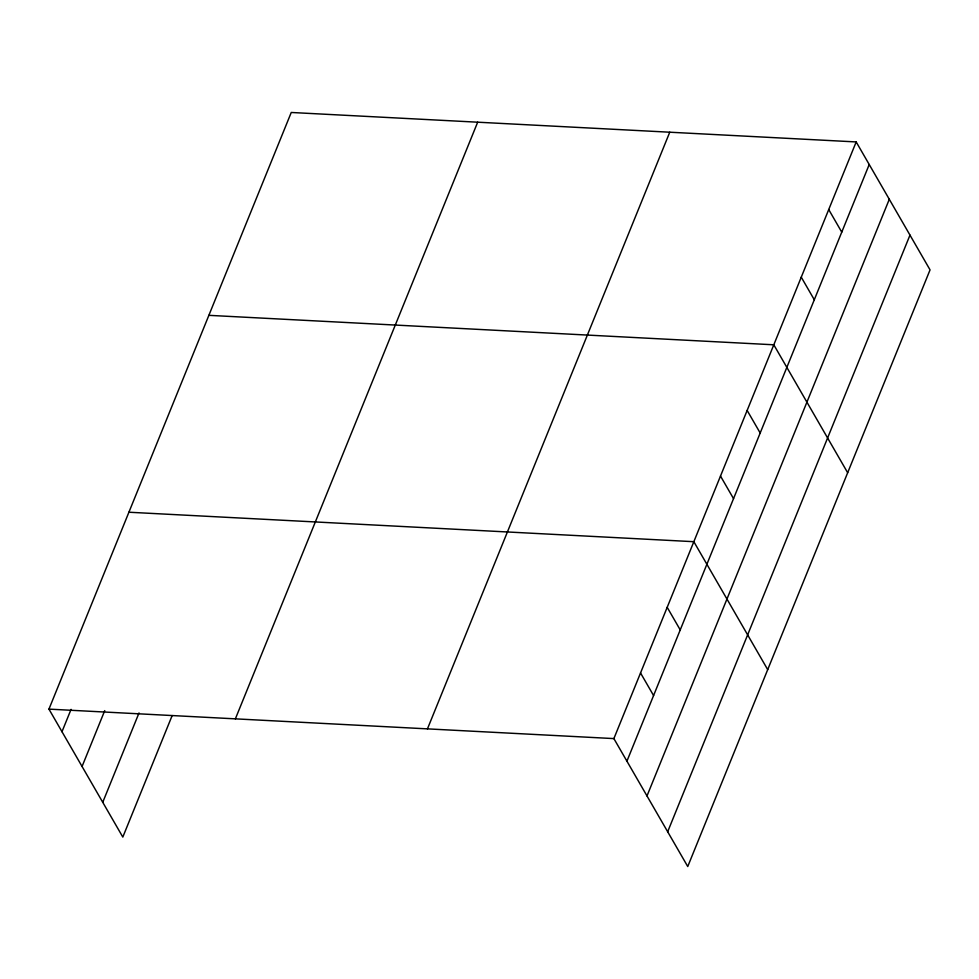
<?xml version="1.0" encoding="UTF-8"?>
<svg xmlns="http://www.w3.org/2000/svg" width="979" height="979" viewBox="0 0 979 979"><rect width="100%" height="100%" fill="white"/><g stroke="black" fill="none" stroke-linecap="round" stroke-linejoin="round"><path stroke-width="1.47" d="M172.157 715.576L122.816 837.069L48.95 709.126L291.252 112.475L856.184 141.931L930.05 269.874L687.747 866.525L613.882 738.594L856.184 141.931M61.983 731.717L71.063 709.371M82.065 766.484L104.741 710.619M102.746 802.303L139.03 712.932M235.376 718.855L477.679 122.191M427.456 728.865L669.758 132.214M626.927 761.172L869.217 164.521M646.997 795.939L889.299 199.288M667.678 831.758L909.98 235.107M208.87 315.336L773.802 344.792L847.667 472.735M128.91 512.225L693.842 541.693L767.707 669.636M48.95 709.126L613.882 738.594M828.723 209.555L841.756 232.133M801.263 277.179L814.295 299.758M747.148 410.434L760.193 433.012M720.495 476.063L733.54 498.641M667.188 607.323L680.234 629.913M640.535 672.965L653.58 695.543"/></g></svg>
